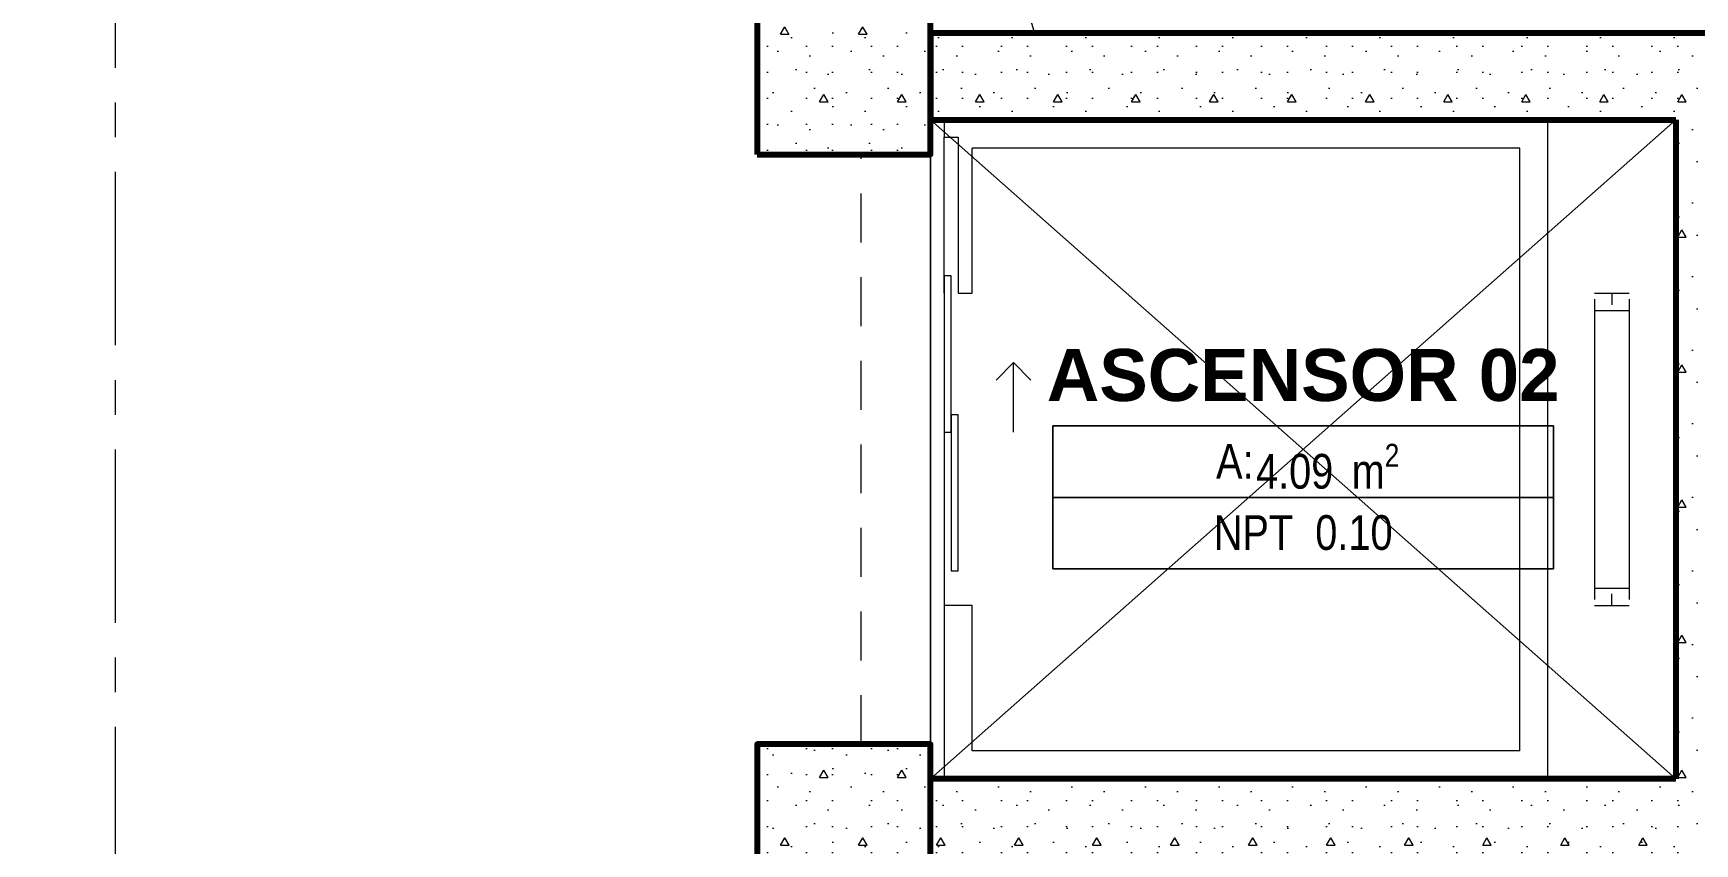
# Model space of a CAD drawing. Header units: inches. Extents: x -38 to 5698, y -33 to 92.
# Drawn here: x 44.082 to 48.874, y 22.413 to 24.75 of the extents above; entities that cross this region are included whole.
import ezdxf

# ---------------------------------------------------------------- set-up
doc = ezdxf.new("R2010")
doc.units = ezdxf.units.IN
doc.header["$MEASUREMENT"] = 0
for name, pattern in [('ACAD_ISO04W100', [30, 24, -3, 0, -3]), ('Hidden Line', [0.195611, 0.141111, -0.0545]), ('Punto & Raya', [0.65, 0.5, -0.075, 0, -0.075]), ('Rayas', [0.282222, 0.141111, -0.141111])]:
    doc.linetypes.add(name, pattern=pattern)
for name, color, linetype in [('02 _ ARQ _ ALB _ Ejes Generales', 7, 'Continuous'), ('02 _ ARQ _ ZON _ Espacio.3D', 7, 'Continuous'), ('08 _ STR _ EXT _ 06 Columnas', 7, 'Continuous'), ('08 _ STR _ EXT _ 07 Losa Aligerada', 7, 'Continuous'), ('08 _ STR _ EXT _ 09 Vigas', 7, 'Continuous'), ('08 _ STR _ EXT _ 11 Escaleras', 7, 'Continuous'), ('08 _ STR _ EXT _ 12 Ascensor', 7, 'Continuous'), ('Dibujo 2D - General', 7, 'Continuous'), ('Interior - Mobiliario', 7, 'Continuous')]:
    doc.layers.add(name, color=color, linetype=linetype)
doc.styles.add('Estilo_Generado_8', font='arialbd.ttf')
doc.styles.add('Estilo_Generado_9', font='ARIALN.TTF')
pattern_1 = [(0, (0, 0), (0, 0.3897114), [0.024375, -0.200625]), (0, (0.1125, 0.19486), (0, 0.3897114), [0.024375, -0.200625]), (60, (0, 0), (-0.3375, 0.1948557), [0.024375, -0.200625]), (60, (0.225, 0), (-0.3375, 0.1948557), [0.024375, -0.200625]), (120, (0.02437, 0), (0.3375, 0.1948557), [0.024375, -0.200625]), (120, (0.24938, 0), (0.3375, 0.1948557), [0.024375, -0.200625]), (0, (0, 0.0375), (0, 0.075), [0, -0.075, 0, -0.1125]), (45, (0.0375, 0.0375), (-0.05303301, 0.05303301), [0, -0.05625, 0, -0.09375])]

msp = doc.modelspace()

# ---------------------------------------------------------------- hatches: boundary and pattern name
at = {"layer": '08 _ STR _ EXT _ 06 Columnas', "linetype": 'Continuous', "lineweight": 9}
h = msp.add_hatch(dxfattribs=at)
h.set_pattern_fill('HORMIGÓN_EN_MASA_0002', style=0, pattern_type=2)
h.set_pattern_definition(pattern_1)
h.paths.add_polyline_path([(46.17, 24.4), (46.67, 24.4), (46.67, 24.85), (46.17, 24.85)])
h = msp.add_hatch(dxfattribs=at)
h.set_pattern_fill('HORMIGÓN_EN_MASA_0002', style=0, pattern_type=2)
h.set_pattern_definition(pattern_1)
h.paths.add_polyline_path([(46.17, 22.25), (46.67, 22.25), (46.67, 22.7), (46.17, 22.7)])
at = {"layer": '08 _ STR _ EXT _ 12 Ascensor', "linetype": 'Continuous', "lineweight": 9}
h = msp.add_hatch(dxfattribs=at)
h.set_pattern_fill('HORMIGÓN_EN_MASA_0002', style=0, pattern_type=2)
h.set_pattern_definition(pattern_1)
h.paths.add_polyline_path([(48.82, 24.75), (46.67, 24.75), (46.67, 24.5), (48.82, 24.5)])
h = msp.add_hatch(dxfattribs=at)
h.set_pattern_fill('HORMIGÓN_EN_MASA_0002', style=0, pattern_type=2)
h.set_pattern_definition(pattern_1)
h.paths.add_polyline_path([(48.82, 24.5), (49.07, 24.75), (48.82, 24.75)])
h = msp.add_hatch(dxfattribs=at)
h.set_pattern_fill('HORMIGÓN_EN_MASA_0002', style=0, pattern_type=2)
h.set_pattern_definition(pattern_1)
h.paths.add_polyline_path([(48.82, 24.5), (49.07, 24.5), (49.07, 24.75)])
h = msp.add_hatch(dxfattribs=at)
h.set_pattern_fill('HORMIGÓN_EN_MASA_0002', style=0, pattern_type=2)
h.set_pattern_definition(pattern_1)
h.paths.add_polyline_path([(48.82, 24.5), (48.82, 22.6), (49.07, 22.6), (49.07, 24.5)])
h = msp.add_hatch(dxfattribs=at)
h.set_pattern_fill('HORMIGÓN_EN_MASA_0002', style=0, pattern_type=2)
h.set_pattern_definition(pattern_1)
h.paths.add_polyline_path([(48.82, 22.6), (46.67, 22.6), (46.67, 22.35), (48.82, 22.35)])
h = msp.add_hatch(dxfattribs=at)
h.set_pattern_fill('HORMIGÓN_EN_MASA_0002', style=0, pattern_type=2)
h.set_pattern_definition(pattern_1)
h.paths.add_polyline_path([(48.82, 22.6), (49.07, 22.35), (49.07, 22.6)])
h = msp.add_hatch(dxfattribs=at)
h.set_pattern_fill('HORMIGÓN_EN_MASA_0002', style=0, pattern_type=2)
h.set_pattern_definition(pattern_1)
h.paths.add_polyline_path([(48.82, 22.35), (49.07, 22.35), (48.82, 22.6)])

# ---------------------------------------------------------------- linework, layer by layer
at = {"layer": '02 _ ARQ _ ALB _ Ejes Generales', "color": 252, "linetype": 'Punto & Raya', "lineweight": 13}
msp.add_line((44.32, 3.05), (44.32, 44.9), dxfattribs=at)
at = {"layer": '02 _ ARQ _ ZON _ Espacio.3D', "color": 252, "linetype": 'Continuous', "lineweight": 13}
for p, q in [((48.4671, 23.6174), (47.023, 23.6174)), ((47.023, 23.6174), (47.023, 23.2057)), ((47.023, 23.6174), (48.4671, 23.6174)), ((47.023, 23.4116), (47.023, 23.6174)), ((48.4671, 23.2057), (48.4671, 23.6174)), ((48.4671, 23.6174), (48.4671, 23.4116)), ((48.4671, 23.4116), (47.023, 23.4116)), ((47.023, 23.4116), (48.4671, 23.4116)), ((47.023, 23.2057), (47.023, 23.4116)), ((48.4671, 23.4116), (48.4671, 23.2057)), ((47.023, 23.2057), (48.4671, 23.2057)), ((48.4671, 23.2057), (47.023, 23.2057))]:
    msp.add_line(p, q, dxfattribs=at)
at = {"layer": '02 _ ARQ _ ZON _ Espacio.3D', "color": 254, "linetype": 'Continuous', "lineweight": 0, "flags": 128}
msp.add_lwpolyline([(47.82, 17.1), (47.82, 19.05), (45.6803, 19.05), (45.6803, 20.35), (46.07, 20.35), (46.07, 22.35), (46.17, 22.35), (46.17, 22.7), (46.67, 22.7), (46.67, 24.4), (46.17, 24.4), (46.17, 24.85), (46.67, 24.85), (46.67, 24.75), (51.32, 24.75), (51.32, 26.4), (51.07, 26.4), (51.07, 27), (51.455, 27), (51.455, 29.7)], dxfattribs=at)
at = {"layer": '02 _ ARQ _ ZON _ Espacio.3D', "color": 255, "linetype": 'Continuous', "lineweight": 0, "flags": 128}
msp.add_lwpolyline([(46.67, 22.6), (48.82, 22.6), (48.82, 24.5), (46.67, 24.5)], close=True, dxfattribs=at)
at = {"layer": '08 _ STR _ EXT _ 06 Columnas', "color": 7, "linetype": 'Continuous', "lineweight": 80, "flags": 128}
for points in [[(46.17, 24.4), (46.67, 24.4), (46.67, 24.85), (46.17, 24.85)], [(46.17, 22.25), (46.67, 22.25), (46.67, 22.7), (46.17, 22.7)]]:
    msp.add_lwpolyline(points, close=True, dxfattribs=at)
at = {"layer": '08 _ STR _ EXT _ 07 Losa Aligerada', "color": 7, "linetype": 'Rayas', "lineweight": 18, "flags": 128}
msp.add_lwpolyline([(8.17, 27.9392), (7.67, 27.9392), (7.67, 5.8), (25.2353, 5.8), (25.2353, 7.2), (30.4315, 7.2), (30.4315, 6.0005), (37.07, 6.0005), (37.07, 3.3753), (44.57, 3.3753), (44.57, 6.05), (52.32, 6.05), (52.32, 14.9999), (51.57, 14.9999), (51.57, 15.1499), (51.57, 15.7999), (51.57, 18.1001), (51.57, 18.1001), (51.57, 20.35), (46.67, 20.35), (46.67, 22.35), (46.67, 22.6), (46.67, 24.5), (46.67, 24.75), (46.67, 26.75), (51.57, 26.75), (51.57, 29.7), (51.57, 29.7), (51.57, 35.2005), (52.37, 35.2005), (52.52, 35.2005), (52.52, 41.1), (38.9553, 41.1), (38.9553, 40.8001), (34.0478, 40.8001), (34.0478, 40.5001), (23.37, 40.5001), (23.37, 43.8736), (16.2699, 43.8736), (16.2699, 39.9), (11.1201, 39.9), (11.1201, 40.95), (8.02, 40.95), (8.02, 37.7), (9.07, 37.7), (9.07, 33.9), (8.17, 33.9)], close=True, dxfattribs=at)
at = {"layer": '08 _ STR _ EXT _ 07 Losa Aligerada', "color": 7, "linetype": 'Continuous', "lineweight": 18, "flags": 128}
msp.add_lwpolyline([(46.67, 22.6), (48.82, 22.6), (48.82, 24.5), (46.67, 24.5)], close=True, dxfattribs=at)
at = {"layer": '08 _ STR _ EXT _ 09 Vigas', "color": 251, "linetype": 'Hidden Line', "lineweight": 13}
for p, q in [((46.47, 22.7), (46.47, 24.4)), ((46.67, 24.4), (46.47, 24.4)), ((46.67, 22.7), (46.67, 24.4)), ((46.67, 22.7), (46.47, 22.7))]:
    msp.add_line(p, q, dxfattribs=at)
at = {"layer": '08 _ STR _ EXT _ 11 Escaleras', "color": 161, "linetype": 'ACAD_ISO04W100', "lineweight": 13}
msp.add_line((46.67, 25.75), (46.97, 24.75), dxfattribs=at)
at = {"layer": '08 _ STR _ EXT _ 12 Ascensor', "color": 7, "linetype": 'Continuous', "lineweight": 80, "flags": 128}
for points in [[(48.82, 24.75), (46.67, 24.75)], [(46.67, 24.75), (46.67, 24.5)], [(49.07, 24.75), (48.82, 24.75)], [(46.67, 24.5), (48.82, 24.5)], [(48.82, 24.5), (48.82, 22.6)], [(48.82, 22.6), (46.67, 22.6)], [(46.67, 22.35), (46.67, 22.6)]]:
    msp.add_lwpolyline(points, dxfattribs=at)
at = {"layer": 'Dibujo 2D - General', "color": 250, "linetype": 'Continuous', "lineweight": 9}
for p, q in [((46.67, 22.6), (48.82, 24.5)), ((48.82, 22.6), (46.67, 24.5))]:
    msp.add_line(p, q, dxfattribs=at)
at = {"layer": 'Interior - Mobiliario', "color": 162, "linetype": 'Continuous', "lineweight": 20}
for p, q in [((46.71, 24.499), (46.71, 24.45)), ((46.71, 24.499), (48.45, 24.499)), ((48.45, 24.499), (48.45, 22.601)), ((46.71, 24.45), (46.75, 24.45)), ((46.71, 24), (46.71, 24.45)), ((46.75, 24.45), (46.75, 24)), ((46.79, 24), (46.79, 24.419)), ((48.37, 24.419), (46.79, 24.419)), ((48.37, 22.681), (48.37, 24.419)), ((46.71, 24), (46.71, 23.1)), ((46.75, 24), (46.79, 24)), ((48.585, 24), (48.685, 24)), ((48.585, 23.9833), (48.585, 23.1167)), ((48.635, 24), (48.635, 23.9667)), ((48.685, 23.9833), (48.685, 23.1167)), ((48.585, 23.95), (48.685, 23.95)), ((48.585, 23.15), (48.685, 23.15)), ((46.79, 23.1), (46.71, 23.1)), ((46.71, 23.1), (46.71, 22.601)), ((46.79, 22.681), (46.79, 23.1)), ((48.585, 23.1), (48.685, 23.1)), ((48.635, 23.1), (48.635, 23.1333)), ((48.37, 22.681), (46.79, 22.681)), ((46.71, 22.601), (48.45, 22.601))]:
    msp.add_line(p, q, dxfattribs=at)
at = {"layer": 'Interior - Mobiliario', "color": 165, "linetype": 'Continuous', "lineweight": 15}
for p, q in [((46.91, 23.8), (46.86, 23.75)), ((46.91, 23.6), (46.91, 23.8)), ((46.91, 23.8), (46.96, 23.75))]:
    msp.add_line(p, q, dxfattribs=at)
at = {"layer": 'Interior - Mobiliario', "color": 162, "linetype": 'Continuous', "lineweight": 20, "flags": 128}
for points in [[(46.71, 24.05), (46.71, 23.6), (46.73, 23.6), (46.73, 24.05)], [(46.73, 23.65), (46.73, 23.2), (46.75, 23.2), (46.75, 23.65)]]:
    msp.add_lwpolyline(points, close=True, dxfattribs=at)

# ---------------------------------------------------------------- texts
at = {"layer": '02 _ ARQ _ ZON _ Espacio.3D', "color": 252, "lineweight": 25, "attachment_point": 2}
for s, insert, char_height, style in [('\\A1;{\\pqc;\\pt0;\\fArial|b1|i0|c0|p34;}', (48.4671, 23.8737), 0.15, 'Estilo_Generado_8'), ('\\A1;{\\pqc;\\pt0;\\fArial|b1|i0|c0|p34;ASCENSOR 02}', (47.745, 23.8395), 0.15, 'Estilo_Generado_8'), ('\\A1;{\\pqc;\\pt0;\\fArial Narrow|b0|i0|c0|p34;A: }', (47.5479, 23.5656), 0.1, 'Estilo_Generado_9'), ('\\A1;{\\pqc;\\pt0,0.3;\\fArial Narrow|b0|i0|c0|p34;4.09\\fArial Narrow|b0|i0|c0|p34;\\A1{\\H.66x;\\S^  ;}\\fArial Narrow|b0|i0|c0|p34; m\\fArial Narrow|b0|i0|c0|p34;\\A1{\\H.66x;\\S2^  ;}}', (47.8156, 23.566), 0.1, 'Estilo_Generado_9'), ('\\A1;{\\pqc;\\pt0;\\fArial Narrow|b0|i0|c0|p34;}', (47.4852, 23.391), 0.1, 'Estilo_Generado_9'), ('\\A1;{\\pqc;\\pt0;\\fArial Narrow|b0|i0|c0|p34;NPT  0.10}', (47.745, 23.3601), 0.1, 'Estilo_Generado_9')]:
    msp.add_mtext(s, dxfattribs=dict(at, insert=insert, char_height=char_height, style=style))

doc.saveas('drawing.dxf')
